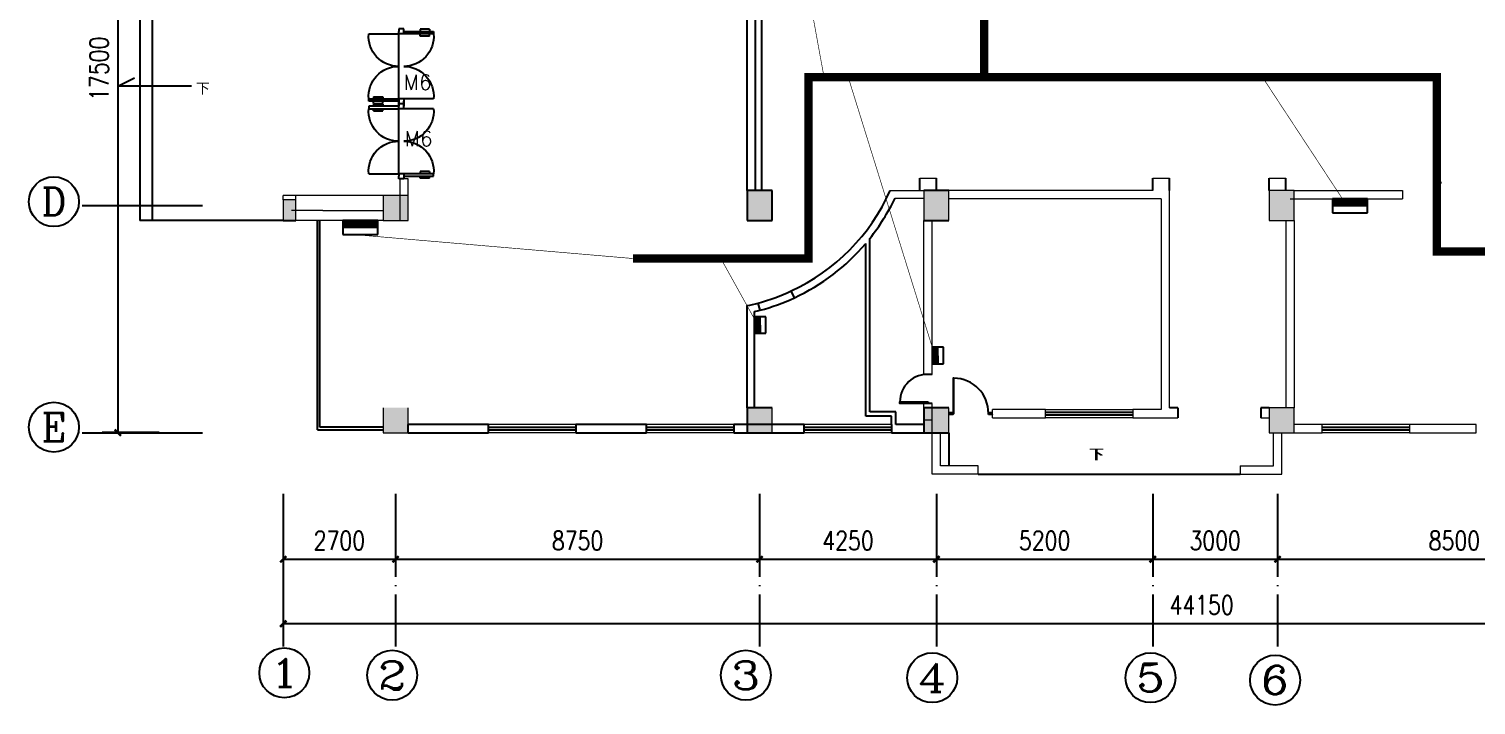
# Model space of a CAD drawing. Extents: x 1487452 to 1619693, y 165319 to 350168.
# Drawn here: x 1563214 to 1597996, y 314491 to 330746 of the extents above; entities that cross this region are included whole.
import ezdxf
from ezdxf.enums import TextEntityAlignment as Align

# ---------------------------------------------------------------- set-up
doc = ezdxf.new("R2010")
doc.units = 0
doc.header["$LTSCALE"] = 1000
doc.header["$MEASUREMENT"] = 0
doc.linetypes.add('DOTE', pattern=[2.42, 2, -0.2, 0.02, -0.2])
doc.layers.get('0').update_dxf_attribs({"linetype": 'CONTINUOUS'})
doc.layers.get('Defpoints').update_dxf_attribs({"linetype": 'CONTINUOUS'})
for name, color, linetype in [('AXIS', 3, 'CONTINUOUS'), ('AXIS_TEXT', 7, 'CONTINUOUS'), ('COLUMN', 9, 'CONTINUOUS'), ('Dim3', 30, 'CONTINUOUS'), ('DIME', 3, 'CONTINUOUS'), ('DOTE', 1, 'DOTE'), ('EQUIP', 3, 'CONTINUOUS'), ('FIT', 1, 'CONTINUOUS'), ('WALL', 4, 'CONTINUOUS')]:
    doc.layers.add(name, color=color, linetype=linetype)
doc.styles.add('_TCH_AXIS', font='COMPLEX', dxfattribs={"bigfont": 'GBCBIG'})
doc.styles.add('_TCH_DIM', font='SIMPLEX', dxfattribs={"bigfont": 'GBCBIG'})
doc.styles.add('DIM_FONT', font='SIMPLEX.shx', dxfattribs={"width": 0.8})
doc.styles.get("Standard").update_dxf_attribs({"font": 'GBENOR', "bigfont": 'GBCBIG'})
doc.styles.add('黑体', font='SIMHEI.TTF')
doc.dimstyles.new('DIMN150', dxfattribs={"dimscale": 1.5, "dimtxt": 300, "dimasz": 100, "dimexe": 250, "dimexo": 300, "dimgap": 150, "dimtad": 1, "dimdec": 0, "dimzin": 0, "dimdsep": 46, "dimtxsty": 'DIM_FONT', "dimblk": 'ARCHTICK', "dimcen": 0.09, "dimclrt": 7, "dimazin": 2, "dimtfac": 1, "dimtdec": 0, "dimtix": 1, "dimtmove": 2, "dimatfit": 3, "dimldrblk": 'ARCHTICK', "dimfxl": 1, "dimtolj": 1, "dimtzin": 0, "dimarcsym": 0})

# ---------------------------------------------------------------- blocks, each defined once
blk = doc.blocks.new('_ArchTick')
at = {"color": 0, "linetype": 'ByBlock', "const_width": 0.4}
blk.add_lwpolyline([(-0.5, -0.5), (0.5, 0.5)], dxfattribs=at)
blk = doc.blocks.new('*D109')
at = {"layer": 'AXIS', "color": 0, "linetype": 'Continuous', "lineweight": -2, "transparency": 16777216}
for p, q in [((1569326, 319121), (1569326, 317621)), ((1572026, 319121), (1572026, 317621)), ((1569326, 317996), (1572026, 317996))]:
    blk.add_line(p, q, dxfattribs=at)
at = {"layer": 'Defpoints', "color": 0, "linetype": 'Continuous', "transparency": 16777216}
for p in [(1569326, 319571), (1572026, 319571), (1572026, 317996)]:
    blk.add_point(p, dxfattribs=at)
at = {"layer": 'AXIS', "color": 0, "linetype": 'Continuous', "lineweight": -2, "transparency": 16777216, "xscale": 150, "yscale": 150, "zscale": 150, "rotation": 180}
blk.add_blockref('_ArchTick', (1569326, 317996), dxfattribs=at)
at = {"layer": 'AXIS', "color": 0, "linetype": 'Continuous', "lineweight": -2, "transparency": 16777216, "xscale": 150, "yscale": 150, "zscale": 150}
blk.add_blockref('_ArchTick', (1572026, 317996), dxfattribs=at)
at = {"layer": 'AXIS', "color": 2, "linetype": 'Continuous', "transparency": 16777216, "insert": (1570676, 318446), "char_height": 450, "attachment_point": 5, "style": 'DIM_FONT'}
blk.add_mtext('\\A1;2700', dxfattribs=at)
blk = doc.blocks.new('*D110')
at = {"layer": 'AXIS', "color": 0, "linetype": 'Continuous', "lineweight": -2, "transparency": 16777216}
for p, q in [((1572026, 319121), (1572026, 317621)), ((1580776, 319121), (1580776, 317621)), ((1572026, 317996), (1580776, 317996))]:
    blk.add_line(p, q, dxfattribs=at)
at = {"layer": 'Defpoints', "color": 0, "linetype": 'Continuous', "transparency": 16777216}
for p in [(1572026, 319571), (1580776, 319571), (1580776, 317996)]:
    blk.add_point(p, dxfattribs=at)
at = {"layer": 'AXIS', "color": 0, "linetype": 'Continuous', "lineweight": -2, "transparency": 16777216, "xscale": 150, "yscale": 150, "zscale": 150, "rotation": 180}
blk.add_blockref('_ArchTick', (1572026, 317996), dxfattribs=at)
at = {"layer": 'AXIS', "color": 0, "linetype": 'Continuous', "lineweight": -2, "transparency": 16777216, "xscale": 150, "yscale": 150, "zscale": 150}
blk.add_blockref('_ArchTick', (1580776, 317996), dxfattribs=at)
at = {"layer": 'AXIS', "color": 2, "linetype": 'Continuous', "transparency": 16777216, "insert": (1576401, 318446), "char_height": 450, "attachment_point": 5, "style": 'DIM_FONT'}
blk.add_mtext('\\A1;8750', dxfattribs=at)
blk = doc.blocks.new('*D111')
at = {"layer": 'AXIS', "color": 0, "linetype": 'Continuous', "lineweight": -2, "transparency": 16777216}
for p, q in [((1580776, 319121), (1580776, 317621)), ((1585026, 319121), (1585026, 317621)), ((1580776, 317996), (1585026, 317996))]:
    blk.add_line(p, q, dxfattribs=at)
at = {"layer": 'Defpoints', "color": 0, "linetype": 'Continuous', "transparency": 16777216}
for p in [(1580776, 319571), (1585026, 319571), (1585026, 317996)]:
    blk.add_point(p, dxfattribs=at)
at = {"layer": 'AXIS', "color": 0, "linetype": 'Continuous', "lineweight": -2, "transparency": 16777216, "xscale": 150, "yscale": 150, "zscale": 150, "rotation": 180}
blk.add_blockref('_ArchTick', (1580776, 317996), dxfattribs=at)
at = {"layer": 'AXIS', "color": 0, "linetype": 'Continuous', "lineweight": -2, "transparency": 16777216, "xscale": 150, "yscale": 150, "zscale": 150}
blk.add_blockref('_ArchTick', (1585026, 317996), dxfattribs=at)
at = {"layer": 'AXIS', "color": 2, "linetype": 'Continuous', "transparency": 16777216, "insert": (1582901, 318446), "char_height": 450, "attachment_point": 5, "style": 'DIM_FONT'}
blk.add_mtext('\\A1;4250', dxfattribs=at)
blk = doc.blocks.new('*D112')
at = {"layer": 'AXIS', "color": 0, "linetype": 'Continuous', "lineweight": -2, "transparency": 16777216}
for p, q in [((1585026, 319121), (1585026, 317621)), ((1590226, 319121), (1590226, 317621)), ((1585026, 317996), (1590226, 317996))]:
    blk.add_line(p, q, dxfattribs=at)
at = {"layer": 'Defpoints', "color": 0, "linetype": 'Continuous', "transparency": 16777216}
for p in [(1585026, 319571), (1590226, 319571), (1590226, 317996)]:
    blk.add_point(p, dxfattribs=at)
at = {"layer": 'AXIS', "color": 0, "linetype": 'Continuous', "lineweight": -2, "transparency": 16777216, "xscale": 150, "yscale": 150, "zscale": 150, "rotation": 180}
blk.add_blockref('_ArchTick', (1585026, 317996), dxfattribs=at)
at = {"layer": 'AXIS', "color": 0, "linetype": 'Continuous', "lineweight": -2, "transparency": 16777216, "xscale": 150, "yscale": 150, "zscale": 150}
blk.add_blockref('_ArchTick', (1590226, 317996), dxfattribs=at)
at = {"layer": 'AXIS', "color": 2, "linetype": 'Continuous', "transparency": 16777216, "insert": (1587626, 318446), "char_height": 450, "attachment_point": 5, "style": 'DIM_FONT'}
blk.add_mtext('\\A1;5200', dxfattribs=at)
blk = doc.blocks.new('*D113')
at = {"layer": 'AXIS', "color": 0, "linetype": 'Continuous', "lineweight": -2, "transparency": 16777216}
for p, q in [((1590226, 319121), (1590226, 317621)), ((1593226, 319121), (1593226, 317621)), ((1590226, 317996), (1593226, 317996))]:
    blk.add_line(p, q, dxfattribs=at)
at = {"layer": 'Defpoints', "color": 0, "linetype": 'Continuous', "transparency": 16777216}
for p in [(1590226, 319571), (1593226, 319571), (1593226, 317996)]:
    blk.add_point(p, dxfattribs=at)
at = {"layer": 'AXIS', "color": 0, "linetype": 'Continuous', "lineweight": -2, "transparency": 16777216, "xscale": 150, "yscale": 150, "zscale": 150, "rotation": 180}
blk.add_blockref('_ArchTick', (1590226, 317996), dxfattribs=at)
at = {"layer": 'AXIS', "color": 0, "linetype": 'Continuous', "lineweight": -2, "transparency": 16777216, "xscale": 150, "yscale": 150, "zscale": 150}
blk.add_blockref('_ArchTick', (1593226, 317996), dxfattribs=at)
at = {"layer": 'AXIS', "color": 2, "linetype": 'Continuous', "transparency": 16777216, "insert": (1591726, 318446), "char_height": 450, "attachment_point": 5, "style": 'DIM_FONT'}
blk.add_mtext('\\A1;3000', dxfattribs=at)
blk = doc.blocks.new('*D114')
at = {"layer": 'AXIS', "color": 0, "linetype": 'Continuous', "lineweight": -2, "transparency": 16777216}
for p, q in [((1593226, 319121), (1593226, 317621)), ((1601726, 319121), (1601726, 317621)), ((1593226, 317996), (1601726, 317996))]:
    blk.add_line(p, q, dxfattribs=at)
at = {"layer": 'Defpoints', "color": 0, "linetype": 'Continuous', "transparency": 16777216}
for p in [(1593226, 319571), (1601726, 319571), (1601726, 317996)]:
    blk.add_point(p, dxfattribs=at)
at = {"layer": 'AXIS', "color": 0, "linetype": 'Continuous', "lineweight": -2, "transparency": 16777216, "xscale": 150, "yscale": 150, "zscale": 150, "rotation": 180}
blk.add_blockref('_ArchTick', (1593226, 317996), dxfattribs=at)
at = {"layer": 'AXIS', "color": 0, "linetype": 'Continuous', "lineweight": -2, "transparency": 16777216, "xscale": 150, "yscale": 150, "zscale": 150}
blk.add_blockref('_ArchTick', (1601726, 317996), dxfattribs=at)
at = {"layer": 'AXIS', "color": 2, "linetype": 'Continuous', "transparency": 16777216, "insert": (1597476, 318446), "char_height": 450, "attachment_point": 5, "style": 'DIM_FONT'}
blk.add_mtext('\\A1;8500', dxfattribs=at)
blk = doc.blocks.new('*D117')
at = {"layer": 'AXIS', "color": 0, "linetype": 'Continuous', "lineweight": -2, "transparency": 16777216}
for p, q in [((1569326, 319121), (1569326, 316072)), ((1613476, 319121), (1613476, 316072)), ((1613476, 316447), (1569326, 316447))]:
    blk.add_line(p, q, dxfattribs=at)
at = {"layer": 'Defpoints', "color": 0, "linetype": 'Continuous', "transparency": 16777216}
for p in [(1569326, 319571), (1613476, 319571), (1569326, 316447)]:
    blk.add_point(p, dxfattribs=at)
at = {"layer": 'AXIS', "color": 0, "linetype": 'Continuous', "lineweight": -2, "transparency": 16777216, "xscale": 150, "yscale": 150, "zscale": 150, "rotation": 180}
blk.add_blockref('_ArchTick', (1569326, 316447), dxfattribs=at)
at = {"layer": 'AXIS', "color": 0, "linetype": 'Continuous', "lineweight": -2, "transparency": 16777216, "xscale": 150, "yscale": 150, "zscale": 150}
blk.add_blockref('_ArchTick', (1613476, 316447), dxfattribs=at)
at = {"layer": 'AXIS', "color": 2, "linetype": 'Continuous', "transparency": 16777216, "insert": (1591401, 316897), "char_height": 450, "attachment_point": 5, "style": 'DIM_FONT'}
blk.add_mtext('\\A1;44150', dxfattribs=at)
blk = doc.blocks.new('*D118')
at = {"layer": 'AXIS', "color": 0, "linetype": 'Continuous', "lineweight": -2, "transparency": 16777216}
for p, q in [((1566344, 338540), (1564974, 338540)), ((1565349, 338540), (1565349, 321040)), ((1566344, 321040), (1564974, 321040))]:
    blk.add_line(p, q, dxfattribs=at)
at = {"layer": 'Defpoints', "color": 0, "linetype": 'Continuous', "transparency": 16777216}
for p in [(1566794, 338540), (1565349, 321040), (1566794, 321040)]:
    blk.add_point(p, dxfattribs=at)
at = {"layer": 'AXIS', "color": 0, "linetype": 'Continuous', "lineweight": -2, "transparency": 16777216, "xscale": 150, "yscale": 150, "zscale": 150}
for p, rotation in [((1565349, 338540), 90), ((1565349, 321040), 270)]:
    blk.add_blockref('_ArchTick', p, dxfattribs=dict(at, rotation=rotation))
at = {"layer": 'AXIS', "color": 2, "linetype": 'Continuous', "transparency": 16777216, "insert": (1564899, 329790), "char_height": 450, "attachment_point": 5, "rotation": 90, "style": 'DIM_FONT'}
blk.add_mtext('\\A1;17500', dxfattribs=at)
blk = doc.blocks.new('*X24')
at = {"color": 0}
for p, q in [((-250, 33), (-183, 100)), ((-250, 68), (-218, 100)), ((-247, 0), (-147, 100)), ((-212, 0), (-112, 100)), ((-177, 0), (-77, 100)), ((-141, 0), (-41, 100)), ((-106, 0), (-6, 100)), ((-71, 0), (29, 100)), ((-35, 0), (65, 100)), ((0, 0), (100, 100)), ((35, 0), (135, 100)), ((71, 0), (171, 100)), ((106, 0), (206, 100)), ((141, 0), (241, 100)), ((177, 0), (250, 73)), ((212, 0), (250, 38)), ((247, 0), (250, 3))]:
    blk.add_line(p, q, dxfattribs=at)
blk = doc.blocks.new('_LINKPT1')
blk.add_line((0, 0), (0, 0))
blk = doc.blocks.new('M_Z1')
for p, q in [((-0.75, 0.6), (-0.75, 0)), ((0.75, 0.6), (-0.75, 0.6)), ((-0.75, 0.3), (0.75, 0.3)), ((-0.75, 0), (0.75, 0)), ((0.75, 0), (0.75, 0.6))]:
    blk.add_line(p, q)
at = {"const_width": 0.3}
blk.add_lwpolyline([(-0.75, 0.15), (0.75, 0.15)], dxfattribs=at)
at = {"xscale": 0.003, "yscale": 0.003, "zscale": 0.003}
blk.add_blockref('*X24', (0, 0), dxfattribs=at)
for p in [(-0.75, 0.3), (0, 0.6), (0, 0), (0.75, 0.3)]:
    blk.add_blockref('_LINKPT1', p)
at = {"width": 0.8, "flags": 9}
blk.add_attdef('A', (0, 0), '', height=0.00003, dxfattribs=at)
blk.add_attdef('A', (0, 0), '', height=0.00003, dxfattribs=at)
blk = doc.blocks.new('A$C3A87561D')
at = {"layer": 'EQUIP'}
for p, q in [((269, 400), (0, 400)), ((0, 400), (0, 0)), ((143, 0), (134, 400)), ((269, 0), (269, 400)), ((0, 0), (269, 0))]:
    blk.add_line(p, q, dxfattribs=at)
at = {"layer": 'EQUIP', "const_width": 134}
blk.add_lwpolyline([(202, 0), (202, 400)], dxfattribs=at)
at = {"layer": 'EQUIP', "xscale": 448.0338913681917, "yscale": 448.0338913681917, "zscale": 448.0338913681917, "rotation": 90}
for p in [(134, 400), (0, 64), (269, 64)]:
    blk.add_blockref('_LINKPT1', p, dxfattribs=at)
at = {"layer": 'EQUIP', "width": 0.8, "flags": 9}
blk.add_attdef('A', (269, 64), '', height=0.0134, rotation=90, dxfattribs=at)
blk.add_attdef('A', (269, 64), '', height=0.0134, rotation=90, dxfattribs=at)

msp = doc.modelspace()

# ---------------------------------------------------------------- hatches: boundary and pattern name
at = {"lineweight": 13}
for points in [[(1569326.2, 326139.8), (1569626.2, 326139.8), (1569626.2, 326639.8), (1569326.2, 326639.8)], [(1571726.2, 326139.8), (1572326.2, 326139.8), (1572326.2, 326739.8), (1571726.2, 326739.8)], [(1584726.2, 326139.8), (1585326.2, 326139.8), (1585326.2, 326859.8), (1584726.2, 326859.8)], [(1593026.2, 326139.8), (1593626.2, 326139.8), (1593626.2, 326859.8), (1593026.2, 326859.8)], [(1571726.2, 321039.8), (1572326.2, 321039.8), (1572326.2, 321639.8), (1571726.2, 321639.8)], [(1571726.2, 321039.8), (1572326.2, 321039.8), (1572326.2, 321639.8), (1571726.2, 321639.8)], [(1580476.2, 321039.8), (1581076.2, 321039.8), (1581076.2, 321639.8), (1580476.2, 321639.8)], [(1580476.2, 321039.8), (1581076.2, 321039.8), (1581076.2, 321639.8), (1580476.2, 321639.8)], [(1584726.2, 321039.8), (1585326.2, 321039.8), (1585326.2, 321639.8), (1584726.2, 321639.8)], [(1584726.2, 321039.8), (1585326.2, 321039.8), (1585326.2, 321639.8), (1584726.2, 321639.8)], [(1593026.2, 321039.8), (1593626.2, 321039.8), (1593626.2, 321639.8), (1593026.2, 321639.8)], [(1593026.2, 321039.8), (1593626.2, 321039.8), (1593626.2, 321639.8), (1593026.2, 321639.8)]]:
    msp.add_hatch(color=256, dxfattribs=at).paths.add_polyline_path(points)
at = {"layer": 'Dim3', "ltscale": 0.4}
msp.add_hatch(color=7, dxfattribs=at).paths.add_polyline_path([(1580476.2, 326139.8), (1581076.2, 326139.8), (1581076.2, 326859.8), (1580476.2, 326859.8)])
h = msp.add_hatch(dxfattribs=at)
h.set_pattern_fill('ANSI34', color=250, scale=50, style=0)
h.set_pattern_definition([(45, (1171233.454, 168078.913), (-26.5165043, 26.5165043), []), (45, (1171242.293, 168078.913), (-26.5165043, 26.5165043), []), (45, (1171251.132, 168078.913), (-26.5165043, 26.5165043), []), (45, (1171259.97, 168078.913), (-26.5165043, 26.5165043), [])])
h.paths.add_polyline_path([(1585426.2, 321479.8), (1585426.2, 321519.8), (1585326.2, 321519.8), (1585326.2, 321479.8)])
h.paths.add_polyline_path([(1586376.2, 321519.8), (1586276.2, 321519.8, -0.0059511), (1586276.2, 321499.8), (1586276.2, 321479.8), (1586376.2, 321479.8)])
at = {"layer": 'DIME', "ltscale": 0.4}
h = msp.add_hatch(dxfattribs=at)
h.set_pattern_fill('AR-SAND', color=250, scale=100, style=0)
h.set_pattern_definition([(37.5, (355813.12, 619770.74), (-6.299336, 192.682377), [0, -152, 0, -170, 0, -162.5]), (7.5, (355813.12, 619770.74), (176.97767, 282.214607), [0, -82, 0, -137, 0, -52.5]), (327.5, (355690.12, 619770.74), (311.414186, 0.565905), [0, -50, 0, -180, 0, -235]), (317.5, (355690.12, 619770.74), (300.61266, 87.767556), [0, -25, 0, -118, 0, -135])])
h.paths.add_polyline_path([(1597126.2, 326859.8, -0.0630025), (1597151.8, 327059.8), (1597089.9, 327059.8, -0.0602502)])

# ---------------------------------------------------------------- linework, layer by layer
at = {"lineweight": 13}
for p, q in [((1572326.2, 327146.1), (1572126.2, 327146.1)), ((1572126.2, 327146.1), (1572126.2, 326139.8)), ((1572326.2, 326279.8), (1572326.2, 327146.1)), ((1584626.2, 327159.8), (1585026.2, 327159.8)), ((1590226.2, 327159.8), (1590626.2, 327159.8)), ((1593026.2, 327159.8), (1593426.2, 327159.8)), ((1571726.2, 326739.8), (1569326.2, 326739.8)), ((1569326.2, 326639.8), (1569326.2, 326739.8)), ((1569626.2, 326639.8), (1569326.2, 326639.8)), ((1569326.2, 326639.8), (1569326.2, 326139.8)), ((1569626.2, 326639.8), (1569626.2, 326739.8)), ((1569626.2, 326139.8), (1569626.2, 326639.8)), ((1572326.2, 326739.8), (1571726.2, 326739.8)), ((1571726.2, 326739.8), (1571726.2, 326139.8)), ((1572326.2, 326139.8), (1572326.2, 326739.8)), ((1583915.1, 326859.8), (1584726.2, 326859.8)), ((1584030.3, 326679.8), (1584726.2, 326679.8)), ((1584726.2, 326859.8), (1584726.2, 326139.8)), ((1585326.2, 326139.8), (1585326.2, 326859.8)), ((1590226.2, 326859.8), (1585326.2, 326859.8)), ((1590426.2, 326659.8), (1585326.2, 326659.8)), ((1590426.2, 326659.8), (1590426.2, 321599.8)), ((1590626.2, 321639.8), (1590626.2, 326859.8)), ((1593626.2, 326859.8), (1593026.2, 326859.8)), ((1593026.2, 326859.8), (1593026.2, 326139.8)), ((1593526.2, 326659.8), (1596226.2, 326659.8)), ((1593626.2, 326139.8), (1593626.2, 326859.8)), ((1593626.2, 326859.8), (1596226.2, 326859.8)), ((1596226.2, 326859.8), (1596226.2, 326659.8)), ((1570276.2, 326379.8), (1569526.2, 326379.8)), ((1570276.2, 326379.8), (1571726.2, 326379.8)), ((1570076.2, 326139.8), (1569326.2, 326139.8)), ((1571726.2, 326139.8), (1570076.2, 326139.8)), ((1571726.2, 326139.8), (1572326.2, 326139.8)), ((1584726.2, 322439.8), (1584726.2, 326139.8)), ((1584926.2, 322439.8), (1584926.2, 326139.8)), ((1593026.2, 326139.8), (1593626.2, 326139.8)), ((1593426.2, 326139.8), (1593426.2, 321639.8)), ((1593626.2, 326139.8), (1593626.2, 321639.8)), ((1584726.2, 321639.8), (1584726.2, 321739.8)), ((1584726.2, 321639.8), (1584726.2, 321739.8)), ((1584926.2, 320039.8), (1584926.2, 321739.8)), ((1584926.2, 320039.8), (1584926.2, 321739.8)), ((1571726.2, 321639.8), (1571726.2, 321039.8)), ((1571726.2, 321639.8), (1571726.2, 321039.8)), ((1572326.2, 321039.8), (1572326.2, 321639.8)), ((1572326.2, 321039.8), (1572326.2, 321639.8)), ((1581076.2, 321039.8), (1581076.2, 321639.8)), ((1581076.2, 321039.8), (1581076.2, 321639.8)), ((1585326.2, 321039.8), (1585326.2, 321639.8)), ((1585326.2, 321039.8), (1585326.2, 321639.8)), ((1586376.2, 321399.8), (1586376.2, 321599.8)), ((1587646.2, 321599.8), (1586376.2, 321599.8)), ((1586376.2, 321399.8), (1587646.2, 321399.8)), ((1587646.2, 321399.8), (1587646.2, 321599.8)), ((1589746.2, 321599.8), (1589746.2, 321399.8)), ((1590426.2, 321599.8), (1589746.2, 321599.8)), ((1589746.2, 321399.8), (1590826.2, 321399.8)), ((1590426.2, 321599.8), (1589916.2, 321599.8)), ((1589916.2, 321399.8), (1590826.2, 321399.8)), ((1592826.2, 321399.8), (1593026.2, 321399.8)), ((1593626.2, 321639.8), (1593026.2, 321639.8)), ((1593026.2, 321639.8), (1593026.2, 321039.8)), ((1593626.2, 321639.8), (1593026.2, 321639.8)), ((1593026.2, 321639.8), (1593026.2, 321039.8)), ((1593626.2, 321039.8), (1593626.2, 321639.8)), ((1593626.2, 321039.8), (1593626.2, 321639.8)), ((1580476.2, 321239.8), (1580476.2, 321039.8)), ((1584926.2, 321339.8), (1584726.2, 321339.8)), ((1584926.2, 321339.8), (1584726.2, 321339.8)), ((1584726.2, 321039.8), (1584726.2, 321239.8)), ((1584726.2, 321039.8), (1584726.2, 321239.8)), ((1594296.2, 321239.8), (1593626.2, 321239.8)), ((1594296.2, 321039.8), (1594296.2, 321239.8)), ((1596396.2, 321239.8), (1596396.2, 321039.8)), ((1597996.2, 321239.8), (1596396.2, 321239.8)), ((1597996.2, 321039.8), (1597996.2, 321239.8)), ((1571726.2, 321039.8), (1572326.2, 321039.8)), ((1571726.2, 321039.8), (1572326.2, 321039.8)), ((1585126.2, 320239.8), (1585126.2, 321039.8)), ((1585126.2, 320239.8), (1585126.2, 321039.8)), ((1593026.2, 321039.8), (1593626.2, 321039.8)), ((1593026.2, 321039.8), (1593626.2, 321039.8)), ((1593126.2, 320239.8), (1593126.2, 321039.8)), ((1593126.2, 320239.8), (1593126.2, 321039.8)), ((1593226.2, 321039.8), (1594296.2, 321039.8)), ((1593326.2, 320039.8), (1593326.2, 321039.8)), ((1593326.2, 320039.8), (1593326.2, 321039.8)), ((1596396.2, 321039.8), (1597996.2, 321039.8)), ((1586026.2, 320039.8), (1584926.2, 320039.8)), ((1586026.2, 320239.8), (1585126.2, 320239.8)), ((1586026.2, 320039.8), (1586026.2, 320239.8)), ((1592326.2, 320239.8), (1593126.2, 320239.8)), ((1592326.2, 320239.8), (1592326.2, 320039.8)), ((1592326.2, 320239.8), (1593126.2, 320239.8)), ((1592326.2, 320239.8), (1592326.2, 320039.8)), ((1592326.2, 320039.8), (1593326.2, 320039.8)), ((1592326.2, 320039.8), (1593326.2, 320039.8))]:
    msp.add_line(p, q, dxfattribs=at)
at = {"color": 251, "lineweight": 13}
for p, q in [((1587646.2, 321599.8), (1589746.2, 321599.8)), ((1589746.2, 321399.8), (1587646.2, 321399.8)), ((1576356.2, 321239.8), (1574256.2, 321239.8)), ((1580156.2, 321239.8), (1578056.2, 321239.8)), ((1583946.2, 321239.8), (1581846.2, 321239.8)), ((1596396.2, 321239.8), (1594296.2, 321239.8)), ((1576356.2, 321039.8), (1574256.2, 321039.8)), ((1580156.2, 321039.8), (1578056.2, 321039.8)), ((1583946.2, 321039.8), (1581846.2, 321039.8)), ((1596396.2, 321039.8), (1594296.2, 321039.8))]:
    msp.add_line(p, q, dxfattribs=at)
at = {"layer": 'AXIS', "linetype": 'Continuous'}
for p, q in [((1564495.2, 326499.8), (1567388.4, 326499.8)), ((1564495.2, 321039.8), (1567388.4, 321039.8))]:
    msp.add_line(p, q, dxfattribs=at)
for centre in [(1563813.9, 326593.3), (1563813.9, 321171), (1569352.2, 315265.4), (1571943.9, 315207.2), (1580443.9, 315207.2), (1584924.9, 315149.2), (1590170.6, 315149.2), (1593165, 315091.1)]:
    msp.add_circle(centre, 600, dxfattribs=at)
at = {"layer": 'COLUMN', "linetype": 'Continuous'}
for p, q in [((1585326.2, 326859.8), (1584726.2, 326859.8)), ((1569326.2, 326139.8), (1569626.2, 326139.8)), ((1584726.2, 326139.8), (1585326.2, 326139.8)), ((1584926.2, 322439.8), (1584726.2, 322439.8)), ((1584926.2, 321739.8), (1584726.2, 321739.8)), ((1584926.2, 321739.8), (1584726.2, 321739.8)), ((1581076.2, 321639.8), (1580476.2, 321639.8)), ((1580476.2, 321639.8), (1580476.2, 321039.8)), ((1581076.2, 321639.8), (1580476.2, 321639.8)), ((1580476.2, 321639.8), (1580476.2, 321039.8)), ((1585326.2, 321639.8), (1584726.2, 321639.8)), ((1584726.2, 321639.8), (1584726.2, 321039.8)), ((1585326.2, 321639.8), (1584726.2, 321639.8)), ((1584726.2, 321639.8), (1584726.2, 321039.8)), ((1580476.2, 321039.8), (1581076.2, 321039.8)), ((1580476.2, 321039.8), (1581076.2, 321039.8)), ((1584926.2, 321039.8), (1585326.2, 321039.8)), ((1584926.2, 321039.8), (1585326.2, 321039.8))]:
    msp.add_line(p, q, dxfattribs=at)
at = {"layer": 'Dim3', "color": 251, "ltscale": 0.4}
for p, q in [((1565876.2, 331739.8), (1565876.2, 326139.8)), ((1566176.2, 331739.8), (1566176.2, 326139.8)), ((1580825.7, 326859.8), (1580825.7, 331139.8)), ((1572101.2, 327266.1), (1572101.2, 330626.1)), ((1569326.2, 326139.8), (1565876.2, 326139.8)), ((1570146.2, 321109.8), (1570146.2, 326139.8)), ((1570206.2, 321169.8), (1570206.2, 326139.8)), ((1585426.2, 321519.8), (1585326.2, 321519.8)), ((1585426.2, 321479.8), (1585326.2, 321479.8)), ((1585426.2, 321479.8), (1585426.2, 321519.8)), ((1586276.2, 321479.8), (1586276.2, 321519.8)), ((1586376.2, 321519.8), (1586276.2, 321519.8)), ((1586376.2, 321479.8), (1586276.2, 321479.8)), ((1570146.2, 321109.8), (1571726.2, 321109.8)), ((1571726.2, 321169.8), (1570206.2, 321169.8)), ((1585326.2, 321039.8), (1585326.2, 320239.8)), ((1586026.2, 320039.8), (1592326.2, 320039.8)), ((1586026.2, 320039.8), (1592326.2, 320039.8))]:
    msp.add_line(p, q, dxfattribs=at)
at = {"layer": 'Dim3', "color": 7, "ltscale": 0.4}
for p, q in [((1580476.2, 326859.8), (1580476.2, 331139.8)), ((1580675.7, 326859.8), (1580675.7, 331139.8)), ((1581076.2, 326859.8), (1580476.2, 326859.8)), ((1580476.2, 326859.8), (1580476.2, 326139.8)), ((1581076.2, 326139.8), (1581076.2, 326859.8)), ((1580476.2, 326139.8), (1581076.2, 326139.8)), ((1583326.2, 321439.8), (1583326.2, 325589.6)), ((1583426.2, 321539.8), (1583426.2, 325711.5)), ((1580476.2, 321639.8), (1580476.2, 324093.4)), ((1580656.2, 321639.8), (1580656.2, 323949.2)), ((1583946.2, 321439.8), (1583326.2, 321439.8)), ((1584046.2, 321539.8), (1583426.2, 321539.8)), ((1583946.2, 321239.8), (1583946.2, 321439.8)), ((1584046.2, 321239.8), (1584046.2, 321539.8)), ((1574256.2, 321239.8), (1572326.2, 321239.8)), ((1574256.2, 321039.8), (1574256.2, 321239.8)), ((1576356.2, 321239.8), (1576356.2, 321039.8)), ((1578056.2, 321239.8), (1576356.2, 321239.8)), ((1578056.2, 321039.8), (1578056.2, 321239.8)), ((1580156.2, 321239.8), (1580156.2, 321039.8)), ((1581846.2, 321239.8), (1580156.2, 321239.8)), ((1581846.2, 321039.8), (1581846.2, 321239.8)), ((1583946.2, 321239.8), (1583946.2, 321039.8)), ((1584726.2, 321239.8), (1584046.2, 321239.8)), ((1572326.2, 321039.8), (1574256.2, 321039.8)), ((1576356.2, 321039.8), (1578056.2, 321039.8)), ((1580156.2, 321039.8), (1581846.2, 321039.8)), ((1583946.2, 321039.8), (1585126.2, 321039.8))]:
    msp.add_line(p, q, dxfattribs=at)
at = {"layer": 'Dim3', "color": 251, "ltscale": 0.4, "extrusion": (0, 0, -1)}
for p, q in [((1571381.2, 330626.1), (1572101.2, 330626.1)), ((1572101.2, 330746.1), (1572101.2, 330746.1)), ((1572221.2, 330746.1), (1572101.2, 330746.1)), ((1572101.2, 330746.1), (1572101.2, 330686.1)), ((1572101.2, 330626.1), (1572101.2, 330686.1)), ((1572221.2, 330626.1), (1572101.2, 330626.1)), ((1572221.2, 330626.1), (1572221.2, 330746.1)), ((1572221.2, 330746.1), (1572221.2, 330746.1)), ((1572221.2, 330686.1), (1572941.2, 330686.1)), ((1572221.2, 330626.1), (1572221.2, 330686.1)), ((1572941.2, 330626.1), (1572221.2, 330626.1)), ((1572845.5, 330736.9), (1572614.6, 330736.9)), ((1572614.6, 330736.9), (1572614.6, 330686.1)), ((1572614.6, 330575.3), (1572614.6, 330626.1)), ((1572845.5, 330575.3), (1572614.6, 330575.3)), ((1572845.5, 330736.9), (1572845.5, 330686.1)), ((1572845.5, 330575.3), (1572845.5, 330626.1)), ((1572941.2, 330686.1), (1572941.2, 330626.1)), ((1571381.2, 329066.1), (1572101.2, 329066.1)), ((1571381.2, 329006.1), (1571381.2, 329066.1)), ((1571491.6, 329116.9), (1571722.5, 329116.9)), ((1571491.6, 329116.9), (1571491.6, 329066.1)), ((1571722.5, 329116.9), (1571722.5, 329066.1)), ((1572221.2, 329066.1), (1572101.2, 329066.1)), ((1572101.2, 329066.1), (1572101.2, 328946.1)), ((1572101.2, 329066.1), (1572101.2, 329006.1)), ((1572941.2, 329066.1), (1572221.2, 329066.1)), ((1572221.2, 329066.1), (1572221.2, 329006.1)), ((1572221.2, 329066.1), (1572221.2, 328946.1)), ((1572101.2, 329006.1), (1571381.2, 329006.1)), ((1572101.2, 328886.1), (1571381.2, 328886.1)), ((1571381.2, 328886.1), (1571381.2, 328826.1)), ((1571381.2, 328826.1), (1572101.2, 328826.1)), ((1571491.6, 328955.3), (1571491.6, 329006.1)), ((1571491.6, 328955.3), (1571722.5, 328955.3)), ((1571491.6, 328936.9), (1571722.5, 328936.9)), ((1571491.6, 328936.9), (1571491.6, 328886.1)), ((1571491.6, 328775.3), (1571491.6, 328826.1)), ((1571491.6, 328775.3), (1571722.5, 328775.3)), ((1571722.5, 328955.3), (1571722.5, 329006.1)), ((1571722.5, 328936.9), (1571722.5, 328886.1)), ((1571722.5, 328775.3), (1571722.5, 328826.1)), ((1572101.2, 328946.1), (1572101.2, 329006.1)), ((1572101.2, 328826.1), (1572101.2, 328946.1)), ((1572101.2, 328946.1), (1572101.2, 328946.1)), ((1572221.2, 328946.1), (1572101.2, 328946.1)), ((1572101.2, 328946.1), (1572101.2, 328886.1)), ((1572101.2, 328946.1), (1572101.2, 328946.1)), ((1572221.2, 328946.1), (1572101.2, 328946.1)), ((1572101.2, 328826.1), (1572101.2, 328886.1)), ((1572221.2, 328826.1), (1572101.2, 328826.1)), ((1572221.2, 328946.1), (1572221.2, 329006.1)), ((1572221.2, 328946.1), (1572221.2, 328886.1)), ((1572221.2, 328826.1), (1572221.2, 328946.1)), ((1572221.2, 328946.1), (1572221.2, 328946.1)), ((1572221.2, 328946.1), (1572221.2, 328946.1)), ((1572221.2, 328826.1), (1572221.2, 328886.1)), ((1572941.2, 328826.1), (1572221.2, 328826.1)), ((1572845.5, 327316.9), (1572614.6, 327316.9)), ((1572614.6, 327316.9), (1572614.6, 327266.1)), ((1572845.5, 327316.9), (1572845.5, 327266.1)), ((1571381.2, 327266.1), (1572101.2, 327266.1)), ((1572221.2, 327266.1), (1572101.2, 327266.1)), ((1572101.2, 327266.1), (1572101.2, 327206.1)), ((1572101.2, 327146.1), (1572101.2, 327206.1)), ((1572101.2, 327146.1), (1572101.2, 327146.1)), ((1572221.2, 327146.1), (1572101.2, 327146.1)), ((1572941.2, 327266.1), (1572221.2, 327266.1)), ((1572221.2, 327266.1), (1572221.2, 327206.1)), ((1572221.2, 327266.1), (1572221.2, 327146.1)), ((1572221.2, 327206.1), (1572941.2, 327206.1)), ((1572221.2, 327146.1), (1572221.2, 327146.1)), ((1572614.6, 327155.3), (1572614.6, 327206.1)), ((1572845.5, 327155.3), (1572614.6, 327155.3)), ((1572845.5, 327155.3), (1572845.5, 327206.1)), ((1572941.2, 327206.1), (1572941.2, 327266.1))]:
    msp.add_line(p, q, dxfattribs=at)
at = {"layer": 'Dim3', "color": 0, "ltscale": 0.4}
for p, q in [((1565350.2, 329371.4), (1565754.9, 329571.3)), ((1565650.2, 329371.4), (1565350.2, 329371.4)), ((1567123, 329371.4), (1565650.2, 329371.4))]:
    msp.add_line(p, q, dxfattribs=at)
at = {"layer": 'Dim3', "color": 250, "ltscale": 0.4}
for p, q in [((1587646.2, 321532.8), (1589746.2, 321532.8)), ((1587646.2, 321466.8), (1589746.2, 321466.8)), ((1574256.2, 321173.1), (1576356.2, 321173.1)), ((1574256.2, 321106.4), (1576356.2, 321106.4)), ((1578056.2, 321173.1), (1580156.2, 321173.1)), ((1578056.2, 321106.4), (1580156.2, 321106.4)), ((1581846.2, 321173.1), (1583946.2, 321173.1)), ((1581846.2, 321106.4), (1583946.2, 321106.4)), ((1594296.2, 321173.1), (1596396.2, 321173.1)), ((1594296.2, 321106.4), (1596396.2, 321106.4))]:
    msp.add_line(p, q, dxfattribs=at)
at = {"layer": 'Dim3', "color": 251, "ltscale": 0.4}
for points in [[(1585426.2, 321499.9), (1585446.2, 321499.9), (1585446.2, 322349.9), (1585426.2, 322349.9)], [(1584826.2, 321779.8), (1584826.2, 321739.8), (1584148.9, 321739.8), (1584148.9, 321779.8)]]:
    msp.add_lwpolyline(points, close=True, dxfattribs=at)
at = {"layer": 'Dim3', "color": 250, "ltscale": 0.4, "extrusion": (0, 0, -1)}
for centre, start, end in [((-1572098.7, 330566.1), 269.80068, 4.78054), ((-1572223.7, 330566.1), 175.21946, 270.19932), ((-1572098.7, 329126.1), 355.21946, 90.19932), ((-1572223.7, 329126.1), 89.80068, 184.78054), ((-1572098.7, 328766.1), 269.80068, 4.78054), ((-1572223.7, 328766.1), 175.21946, 270.19932), ((-1572098.7, 327326.1), 355.21946, 90.19932), ((-1572223.7, 327326.1), 89.80068, 184.78054)]:
    msp.add_arc(centre, 720, start, end, dxfattribs=at)
at = {"layer": 'Dim3', "color": 7, "ltscale": 0.4}
for radius, start, end in [(4847.7, 294.99037, 335.8929), (5027.7, 321.52215, 334.5564), (5027.7, 294.99037, 319.72574)]:
    msp.add_arc((1579490.3, 328839.8), radius, start, end, dxfattribs=at)
at = {"layer": 'Dim3', "color": 250, "ltscale": 0.4}
for centre, radius, start, end in [((1579490.3, 328839.8), 4847.7, 284.93928, 294.99037), ((1579490.3, 328839.8), 5027.7, 284.93928, 294.99037), ((1584806.5, 321784.4), 657.6, 85.31101, 180.40058), ((1585436, 321509.8), 840.2, 359.31806, 89.30794)]:
    msp.add_arc(centre, radius, start, end, dxfattribs=at)
at = {"layer": 'Dim3', "color": 0, "ltscale": 0.4}
for radius, start in [(4847.7, 281.7348), (5027.7, 283.4091)]:
    msp.add_arc((1579490.3, 328839.8), radius, start, 284.93928, dxfattribs=at)
at = {"layer": 'DIME', "color": 0, "ltscale": 0.4}
for p, q in [((1584626.2, 326859.8), (1584626.2, 327159.8)), ((1585026.2, 326859.8), (1585026.2, 327159.8)), ((1590226.2, 326859.8), (1590226.2, 327159.8)), ((1590626.2, 326859.8), (1590626.2, 327159.8)), ((1593026.2, 326859.8), (1593026.2, 327159.8)), ((1593426.2, 326859.8), (1593426.2, 327159.8)), ((1581614.3, 324282.8), (1581538.2, 324445.9)), ((1580786.4, 323982), (1580740, 324156)), ((1590826.2, 321639.8), (1590626.2, 321639.8)), ((1590826.2, 321639.8), (1590826.2, 321399.8)), ((1592826.2, 321639.8), (1592826.2, 321399.8)), ((1593026.2, 321639.8), (1592826.2, 321639.8))]:
    msp.add_line(p, q, dxfattribs=at)
at = {"layer": 'DIME', "color": 4, "ltscale": 0.4, "const_width": 200}
for points in [[(1611280.8, 325392.1), (1597050.1, 325392.1), (1597050.1, 329589.5), (1586173.7, 329589.5), (1586173.7, 333261.3)], [(1586173.7, 329589.5), (1581954.6, 329589.5), (1581954.6, 325226.4), (1577733.8, 325226.4)]]:
    msp.add_lwpolyline(points, dxfattribs=at)
at = {"layer": 'DOTE', "color": 3, "linetype": 'DOTE'}
for p, q in [((1569326.2, 319571.4), (1569326.2, 315902)), ((1572026.2, 319571.4), (1572026.2, 315902)), ((1580776.2, 319571.4), (1580776.2, 315902)), ((1585026.2, 319571.4), (1585026.2, 315902)), ((1590226.2, 319571.4), (1590226.2, 315902)), ((1593226.2, 319571.4), (1593226.2, 315902))]:
    msp.add_line(p, q, dxfattribs=at)
at = {"layer": 'DOTE', "const_width": 15}
for points in [[(1580865.1, 337601.1), (1582323.9, 329589.5)], [(1584926.1, 323092.7), (1582904.5, 329589.5)], [(1594785.5, 326659.8), (1592860, 329589.5)], [(1571013.4, 325803.7), (1577733.8, 325226.4)], [(1580656.2, 323764.4), (1579844.2, 325226.4)]]:
    msp.add_lwpolyline(points, dxfattribs=at)
at = {"layer": 'WALL', "color": 7, "linetype": 'Continuous'}
for p, q in [((1572326.2, 321039.8), (1572326.2, 321239.8)), ((1572326.2, 321239.8), (1572326.2, 321239.8)), ((1572326.2, 321039.8), (1572326.2, 321039.8))]:
    msp.add_line(p, q, dxfattribs=at)

# ---------------------------------------------------------------- block references
at = {"layer": 'EQUIP', "xscale": 560.0423642084933, "yscale": 560.0423642119858, "zscale": 560.0423642102973, "rotation": 180}
for p in [(1594963.7, 326659.8), (1571181.4, 326139.8)]:
    msp.add_blockref('M_Z1', p, dxfattribs=at)
at = {"layer": 'FIT', "color": 1, "ltscale": 0.4, "rotation": 180}
for p in [(1580925, 323828.4), (1585195, 323092.7)]:
    msp.add_blockref('A$C3A87561D', p, dxfattribs=at)

# ---------------------------------------------------------------- texts
at = {"layer": 'AXIS_TEXT', "color": 2, "linetype": 'Continuous', "style": '_TCH_AXIS'}
for s, width, p, p2 in [('1', 2.333333, (1569012.8, 314926), (1569691.6, 314926)), ('2', 1.5, (1571604.4, 314867.8), (1572283.3, 314867.8)), ('3', 1.5, (1580104.4, 314867.8), (1580783.3, 314867.8)), ('4', 1.3125, (1584585.5, 314809.8), (1585264.3, 314809.8)), ('5', 1.5, (1589831.2, 314809.8), (1590510.1, 314809.8)), ('6', 1.5, (1592825.6, 314751.6), (1593504.4, 314751.6))]:
    msp.add_text(s, height=678.8, dxfattribs=dict(at, width=width)).set_placement(p, p2, align=Align.FIT)
for tag, width, p, p2 in [('D', 1.091856, (1563513.9, 326257.3), (1564113.9, 326257.3)), ('E', 1.160097, (1563513.9, 320835), (1564113.9, 320835))]:
    msp.add_attdef(tag, text='', height=678.8, dxfattribs=dict(at, width=width)).set_placement(p, p2, align=Align.FIT)
at = {"layer": 'Dim3', "color": 2, "ltscale": 0.4, "style": '黑体'}
msp.add_text('下', height=249.6, dxfattribs=at).set_placement((1567223, 329196.4))
at = {"layer": 'Dim3', "color": 251, "ltscale": 0.4, "style": '_TCH_DIM'}
for p in [(1572218.3, 329285), (1572242.2, 327930.1)]:
    msp.add_text('M6', height=357.45, dxfattribs=at).set_placement(p)
at = {"layer": 'WALL', "color": 0, "linetype": 'Continuous', "style": '黑体'}
for p in [(1588693.3, 320398.2), (1588723.3, 320398.2)]:
    msp.add_text('下', height=245.8, dxfattribs=at).set_placement(p)

# ---------------------------------------------------------------- dimensions: what is measured, and where the dimension line sits
at = {"layer": 'AXIS', "linetype": 'Continuous'}
dim = msp.add_linear_dim(base=(1565348.8, 321039.8), p1=(1566794.3, 338539.8), p2=(1566794.3, 321039.8), angle=90, dimstyle='DIMN150', override={"dimclrt": 2}, dxfattribs=at)
dim.commit()
dim.dimension.update_dxf_attribs({"geometry": '*D118', "text_midpoint": (1564898.8, 329789.8)})
for base, p1, p2, picture, middle in [((1572026.2, 317995.5), (1569326.2, 319571.4), (1572026.2, 319571.4), '*D109', (1570676.2, 318445.5)), ((1569326.2, 316446.7), (1613476.2, 319571.4), (1569326.2, 319571.4), '*D117', (1591401.2, 316896.7)), ((1580776.2, 317995.5), (1572026.2, 319571.4), (1580776.2, 319571.4), '*D110', (1576401.2, 318445.5)), ((1585026.2, 317995.5), (1580776.2, 319571.4), (1585026.2, 319571.4), '*D111', (1582901.2, 318445.5)), ((1590226.2, 317995.5), (1585026.2, 319571.4), (1590226.2, 319571.4), '*D112', (1587626.2, 318445.5)), ((1593226.2, 317995.5), (1590226.2, 319571.4), (1593226.2, 319571.4), '*D113', (1591726.2, 318445.5)), ((1601726.2, 317995.5), (1593226.2, 319571.4), (1601726.2, 319571.4), '*D114', (1597476.2, 318445.5))]:
    dim = msp.add_linear_dim(base=base, p1=p1, p2=p2, dimstyle='DIMN150', override={"dimclrt": 2}, dxfattribs=at)
    dim.commit()
    dim.dimension.update_dxf_attribs({"geometry": picture, "text_midpoint": middle})

doc.saveas('drawing.dxf')
